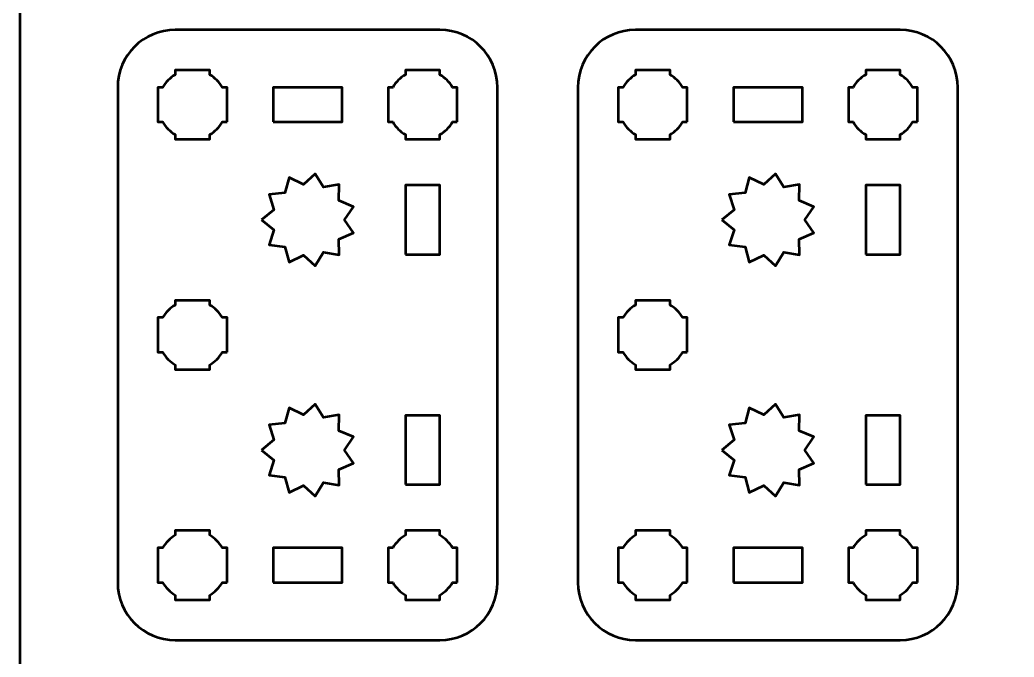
# Model space of a CAD drawing. Header units: centimetres. Extents: x -21 to 0, y -29.7 to 0.
# Drawn here: x -21 to -12.36, y -23.5 to -17.96 of the extents above; entities that cross this region are included whole.
import ezdxf

# ---------------------------------------------------------------- set-up
doc = ezdxf.new("R2010")
doc.units = ezdxf.units.CM
doc.header["$MEASUREMENT"] = 0
doc.layers.add('Layer 1', color=7, linetype='Continuous')

msp = doc.modelspace()

# ---------------------------------------------------------------- linework, layer by layer
at = {"layer": 'Layer 1', "color": 22, "lineweight": 53}
msp.add_open_spline([(-21.00003, -29.19995), (-21.00003, -29.19995), (-21.00003, -0.49992), (-21.00003, -0.49992), (-21.00003, -0.49992), (-21.00003, -0.22295), (-20.77694, 0.00004), (-20.49994, 0.00004), (-20.49994, 0.00004), (-20.49994, 0.00004), (-0.50008, 0.00004), (-0.50008, 0.00004), (-0.50008, 0.00004), (-0.22294, 0.00004), (0.00002, -0.22295), (0.00002, -0.49992), (0.00002, -0.49992), (0.00002, -0.49992), (0.00002, -29.19995), (0.00002, -29.19995), (0.00002, -29.19995), (0.00002, -29.47695), (-0.22294, -29.70004), (-0.50008, -29.70004), (-0.50008, -29.70004), (-0.50008, -29.70004), (-20.49994, -29.70004), (-20.49994, -29.70004), (-20.49994, -29.70004), (-20.77694, -29.70004), (-21.00003, -29.47695), (-21.00003, -29.19995)], degree=3, knots=[0, 0, 0, 0, 0.125, 0.125, 0.125, 0.125, 0.25, 0.25, 0.25, 0.25, 0.375, 0.375, 0.375, 0.375, 0.5, 0.5, 0.5, 0.5, 0.625, 0.625, 0.625, 0.625, 0.75, 0.75, 0.75, 0.75, 0.875, 0.875, 0.875, 0.875, 1, 1, 1, 1], dxfattribs=at)
at = {"layer": 'Layer 1', "color": 114, "lineweight": 53}
for points in [[(-20.15003, -22.84994), (-20.15003, -22.84994), (-20.15003, -18.55007), (-20.15003, -18.55007), (-20.15003, -18.55007), (-20.15003, -18.27293), (-19.92694, -18.04997), (-19.64994, -18.04997), (-19.64994, -18.04997), (-19.64994, -18.04997), (-17.35007, -18.04997), (-17.35007, -18.04997), (-17.35007, -18.04997), (-17.07293, -18.04997), (-16.84997, -18.27293), (-16.84997, -18.55007), (-16.84997, -18.55007), (-16.84997, -18.55007), (-16.84997, -22.84994), (-16.84997, -22.84994), (-16.84997, -22.84994), (-16.84997, -23.12694), (-17.07293, -23.35003), (-17.35007, -23.35003), (-17.35007, -23.35003), (-17.35007, -23.35003), (-19.64994, -23.35003), (-19.64994, -23.35003), (-19.64994, -23.35003), (-19.92694, -23.35003), (-20.15003, -23.12694), (-20.15003, -22.84994)], [(-16.15003, -22.84994), (-16.15003, -22.84994), (-16.15003, -18.55007), (-16.15003, -18.55007), (-16.15003, -18.55007), (-16.15003, -18.27293), (-15.92694, -18.04997), (-15.64994, -18.04997), (-15.64994, -18.04997), (-15.64994, -18.04997), (-13.35007, -18.04997), (-13.35007, -18.04997), (-13.35007, -18.04997), (-13.07293, -18.04997), (-12.84997, -18.27293), (-12.84997, -18.55007), (-12.84997, -18.55007), (-12.84997, -18.55007), (-12.84997, -22.84994), (-12.84997, -22.84994), (-12.84997, -22.84994), (-12.84997, -23.12694), (-13.07293, -23.35003), (-13.35007, -23.35003), (-13.35007, -23.35003), (-13.35007, -23.35003), (-15.64994, -23.35003), (-15.64994, -23.35003), (-15.64994, -23.35003), (-15.92694, -23.35003), (-16.15003, -23.12694), (-16.15003, -22.84994)]]:
    msp.add_open_spline(points, degree=3, knots=[0, 0, 0, 0, 0.125, 0.125, 0.125, 0.125, 0.25, 0.25, 0.25, 0.25, 0.375, 0.375, 0.375, 0.375, 0.5, 0.5, 0.5, 0.5, 0.625, 0.625, 0.625, 0.625, 0.75, 0.75, 0.75, 0.75, 0.875, 0.875, 0.875, 0.875, 1, 1, 1, 1], dxfattribs=at)
at = {"layer": 'Layer 1', "lineweight": 53}
for points, knots in [([(-19.2, -18.85007), (-19.2, -18.85007), (-19.24011, -18.85007), (-19.24011, -18.85007), (-19.24011, -18.85007), (-19.26643, -18.89554), (-19.30446, -18.93343), (-19.34993, -18.95989), (-19.34993, -18.95989), (-19.34993, -18.95989), (-19.34993, -19), (-19.34993, -19), (-19.34993, -19), (-19.34993, -19), (-19.5, -19), (-19.5, -19), (-19.5, -19), (-19.5, -19), (-19.64994, -19), (-19.64994, -19), (-19.64994, -19), (-19.64994, -19), (-19.64994, -18.95989), (-19.64994, -18.95989), (-19.64994, -18.95989), (-19.69555, -18.93343), (-19.73347, -18.89554), (-19.75979, -18.85007), (-19.75979, -18.85007), (-19.75979, -18.85007), (-19.80001, -18.85007), (-19.80001, -18.85007), (-19.80001, -18.85007), (-19.80001, -18.85007), (-19.80001, -18.7), (-19.80001, -18.7), (-19.80001, -18.7), (-19.80001, -18.7), (-19.80001, -18.55007), (-19.80001, -18.55007), (-19.80001, -18.55007), (-19.80001, -18.55007), (-19.75979, -18.55007), (-19.75979, -18.55007), (-19.75979, -18.55007), (-19.73347, -18.50445), (-19.69555, -18.46653), (-19.64994, -18.44021), (-19.64994, -18.44021), (-19.64994, -18.44021), (-19.64994, -18.4), (-19.64994, -18.4), (-19.64994, -18.4), (-19.64994, -18.4), (-19.5, -18.4), (-19.5, -18.4), (-19.5, -18.4), (-19.5, -18.4), (-19.34993, -18.4), (-19.34993, -18.4), (-19.34993, -18.4), (-19.34993, -18.4), (-19.34993, -18.44021), (-19.34993, -18.44021), (-19.34993, -18.44021), (-19.30446, -18.46653), (-19.26643, -18.50445), (-19.24011, -18.55007), (-19.24011, -18.55007), (-19.24011, -18.55007), (-19.2, -18.55007), (-19.2, -18.55007), (-19.2, -18.55007), (-19.2, -18.55007), (-19.2, -18.7), (-19.2, -18.7), (-19.2, -18.7), (-19.2, -18.7), (-19.2, -18.85007), (-19.2, -18.85007)], [0, 0, 0, 0, 0.05, 0.05, 0.05, 0.05, 0.1, 0.1, 0.1, 0.1, 0.15, 0.15, 0.15, 0.15, 0.2, 0.2, 0.2, 0.2, 0.25, 0.25, 0.25, 0.25, 0.3, 0.3, 0.3, 0.3, 0.35, 0.35, 0.35, 0.35, 0.4, 0.4, 0.4, 0.4, 0.45, 0.45, 0.45, 0.45, 0.5, 0.5, 0.5, 0.5, 0.55, 0.55, 0.55, 0.55, 0.6, 0.6, 0.6, 0.6, 0.65, 0.65, 0.65, 0.65, 0.7, 0.7, 0.7, 0.7, 0.75, 0.75, 0.75, 0.75, 0.8, 0.8, 0.8, 0.8, 0.85, 0.85, 0.85, 0.85, 0.9, 0.9, 0.9, 0.9, 0.95, 0.95, 0.95, 0.95, 1, 1, 1, 1]), ([(-17.19993, -18.85007), (-17.19993, -18.85007), (-17.24018, -18.85007), (-17.24018, -18.85007), (-17.24018, -18.85007), (-17.2665, -18.89554), (-17.30453, -18.93343), (-17.35, -18.95989), (-17.35, -18.95989), (-17.35, -18.95989), (-17.35, -19), (-17.35, -19), (-17.35, -19), (-17.35, -19), (-17.49993, -19), (-17.49993, -19), (-17.49993, -19), (-17.49993, -19), (-17.65, -19), (-17.65, -19), (-17.65, -19), (-17.65, -19), (-17.65, -18.95989), (-17.65, -18.95989), (-17.65, -18.95989), (-17.69548, -18.93343), (-17.73351, -18.89554), (-17.75982, -18.85007), (-17.75982, -18.85007), (-17.75982, -18.85007), (-17.79993, -18.85007), (-17.79993, -18.85007), (-17.79993, -18.85007), (-17.79993, -18.85007), (-17.79993, -18.7), (-17.79993, -18.7), (-17.79993, -18.7), (-17.79993, -18.7), (-17.79993, -18.55007), (-17.79993, -18.55007), (-17.79993, -18.55007), (-17.79993, -18.55007), (-17.75982, -18.55007), (-17.75982, -18.55007), (-17.75982, -18.55007), (-17.73351, -18.50445), (-17.69548, -18.46653), (-17.65, -18.44021), (-17.65, -18.44021), (-17.65, -18.44021), (-17.65, -18.4), (-17.65, -18.4), (-17.65, -18.4), (-17.65, -18.4), (-17.49993, -18.4), (-17.49993, -18.4), (-17.49993, -18.4), (-17.49993, -18.4), (-17.35, -18.4), (-17.35, -18.4), (-17.35, -18.4), (-17.35, -18.4), (-17.35, -18.44021), (-17.35, -18.44021), (-17.35, -18.44021), (-17.30453, -18.46653), (-17.2665, -18.50445), (-17.24018, -18.55007), (-17.24018, -18.55007), (-17.24018, -18.55007), (-17.19993, -18.55007), (-17.19993, -18.55007), (-17.19993, -18.55007), (-17.19993, -18.55007), (-17.19993, -18.7), (-17.19993, -18.7), (-17.19993, -18.7), (-17.19993, -18.7), (-17.19993, -18.85007), (-17.19993, -18.85007)], [0, 0, 0, 0, 0.05, 0.05, 0.05, 0.05, 0.1, 0.1, 0.1, 0.1, 0.15, 0.15, 0.15, 0.15, 0.2, 0.2, 0.2, 0.2, 0.25, 0.25, 0.25, 0.25, 0.3, 0.3, 0.3, 0.3, 0.35, 0.35, 0.35, 0.35, 0.4, 0.4, 0.4, 0.4, 0.45, 0.45, 0.45, 0.45, 0.5, 0.5, 0.5, 0.5, 0.55, 0.55, 0.55, 0.55, 0.6, 0.6, 0.6, 0.6, 0.65, 0.65, 0.65, 0.65, 0.7, 0.7, 0.7, 0.7, 0.75, 0.75, 0.75, 0.75, 0.8, 0.8, 0.8, 0.8, 0.85, 0.85, 0.85, 0.85, 0.9, 0.9, 0.9, 0.9, 0.95, 0.95, 0.95, 0.95, 1, 1, 1, 1]), ([(-15.2, -18.85007), (-15.2, -18.85007), (-15.24011, -18.85007), (-15.24011, -18.85007), (-15.24011, -18.85007), (-15.26643, -18.89554), (-15.30446, -18.93343), (-15.34993, -18.95989), (-15.34993, -18.95989), (-15.34993, -18.95989), (-15.34993, -19), (-15.34993, -19), (-15.34993, -19), (-15.34993, -19), (-15.5, -19), (-15.5, -19), (-15.5, -19), (-15.5, -19), (-15.64994, -19), (-15.64994, -19), (-15.64994, -19), (-15.64994, -19), (-15.64994, -18.95989), (-15.64994, -18.95989), (-15.64994, -18.95989), (-15.69555, -18.93343), (-15.73347, -18.89554), (-15.75979, -18.85007), (-15.75979, -18.85007), (-15.75979, -18.85007), (-15.80001, -18.85007), (-15.80001, -18.85007), (-15.80001, -18.85007), (-15.80001, -18.85007), (-15.80001, -18.7), (-15.80001, -18.7), (-15.80001, -18.7), (-15.80001, -18.7), (-15.80001, -18.55007), (-15.80001, -18.55007), (-15.80001, -18.55007), (-15.80001, -18.55007), (-15.75979, -18.55007), (-15.75979, -18.55007), (-15.75979, -18.55007), (-15.73347, -18.50445), (-15.69555, -18.46653), (-15.64994, -18.44021), (-15.64994, -18.44021), (-15.64994, -18.44021), (-15.64994, -18.4), (-15.64994, -18.4), (-15.64994, -18.4), (-15.64994, -18.4), (-15.5, -18.4), (-15.5, -18.4), (-15.5, -18.4), (-15.5, -18.4), (-15.34993, -18.4), (-15.34993, -18.4), (-15.34993, -18.4), (-15.34993, -18.4), (-15.34993, -18.44021), (-15.34993, -18.44021), (-15.34993, -18.44021), (-15.30446, -18.46653), (-15.26643, -18.50445), (-15.24011, -18.55007), (-15.24011, -18.55007), (-15.24011, -18.55007), (-15.2, -18.55007), (-15.2, -18.55007), (-15.2, -18.55007), (-15.2, -18.55007), (-15.2, -18.7), (-15.2, -18.7), (-15.2, -18.7), (-15.2, -18.7), (-15.2, -18.85007), (-15.2, -18.85007)], [0, 0, 0, 0, 0.05, 0.05, 0.05, 0.05, 0.1, 0.1, 0.1, 0.1, 0.15, 0.15, 0.15, 0.15, 0.2, 0.2, 0.2, 0.2, 0.25, 0.25, 0.25, 0.25, 0.3, 0.3, 0.3, 0.3, 0.35, 0.35, 0.35, 0.35, 0.4, 0.4, 0.4, 0.4, 0.45, 0.45, 0.45, 0.45, 0.5, 0.5, 0.5, 0.5, 0.55, 0.55, 0.55, 0.55, 0.6, 0.6, 0.6, 0.6, 0.65, 0.65, 0.65, 0.65, 0.7, 0.7, 0.7, 0.7, 0.75, 0.75, 0.75, 0.75, 0.8, 0.8, 0.8, 0.8, 0.85, 0.85, 0.85, 0.85, 0.9, 0.9, 0.9, 0.9, 0.95, 0.95, 0.95, 0.95, 1, 1, 1, 1]), ([(-13.19993, -18.85007), (-13.19993, -18.85007), (-13.24018, -18.85007), (-13.24018, -18.85007), (-13.24018, -18.85007), (-13.2665, -18.89554), (-13.30453, -18.93343), (-13.35, -18.95989), (-13.35, -18.95989), (-13.35, -18.95989), (-13.35, -19), (-13.35, -19), (-13.35, -19), (-13.35, -19), (-13.49993, -19), (-13.49993, -19), (-13.49993, -19), (-13.49993, -19), (-13.65, -19), (-13.65, -19), (-13.65, -19), (-13.65, -19), (-13.65, -18.95989), (-13.65, -18.95989), (-13.65, -18.95989), (-13.69548, -18.93343), (-13.73351, -18.89554), (-13.75982, -18.85007), (-13.75982, -18.85007), (-13.75982, -18.85007), (-13.79993, -18.85007), (-13.79993, -18.85007), (-13.79993, -18.85007), (-13.79993, -18.85007), (-13.79993, -18.7), (-13.79993, -18.7), (-13.79993, -18.7), (-13.79993, -18.7), (-13.79993, -18.55007), (-13.79993, -18.55007), (-13.79993, -18.55007), (-13.79993, -18.55007), (-13.75982, -18.55007), (-13.75982, -18.55007), (-13.75982, -18.55007), (-13.73351, -18.50445), (-13.69548, -18.46653), (-13.65, -18.44021), (-13.65, -18.44021), (-13.65, -18.44021), (-13.65, -18.4), (-13.65, -18.4), (-13.65, -18.4), (-13.65, -18.4), (-13.49993, -18.4), (-13.49993, -18.4), (-13.49993, -18.4), (-13.49993, -18.4), (-13.35, -18.4), (-13.35, -18.4), (-13.35, -18.4), (-13.35, -18.4), (-13.35, -18.44021), (-13.35, -18.44021), (-13.35, -18.44021), (-13.30453, -18.46653), (-13.2665, -18.50445), (-13.24018, -18.55007), (-13.24018, -18.55007), (-13.24018, -18.55007), (-13.19993, -18.55007), (-13.19993, -18.55007), (-13.19993, -18.55007), (-13.19993, -18.55007), (-13.19993, -18.7), (-13.19993, -18.7), (-13.19993, -18.7), (-13.19993, -18.7), (-13.19993, -18.85007), (-13.19993, -18.85007)], [0, 0, 0, 0, 0.05, 0.05, 0.05, 0.05, 0.1, 0.1, 0.1, 0.1, 0.15, 0.15, 0.15, 0.15, 0.2, 0.2, 0.2, 0.2, 0.25, 0.25, 0.25, 0.25, 0.3, 0.3, 0.3, 0.3, 0.35, 0.35, 0.35, 0.35, 0.4, 0.4, 0.4, 0.4, 0.45, 0.45, 0.45, 0.45, 0.5, 0.5, 0.5, 0.5, 0.55, 0.55, 0.55, 0.55, 0.6, 0.6, 0.6, 0.6, 0.65, 0.65, 0.65, 0.65, 0.7, 0.7, 0.7, 0.7, 0.75, 0.75, 0.75, 0.75, 0.8, 0.8, 0.8, 0.8, 0.85, 0.85, 0.85, 0.85, 0.9, 0.9, 0.9, 0.9, 0.95, 0.95, 0.95, 0.95, 1, 1, 1, 1]), ([(-18.79999, -18.85007), (-18.79999, -18.85007), (-18.79999, -18.55007), (-18.79999, -18.55007), (-18.79999, -18.55007), (-18.79999, -18.55007), (-18.19998, -18.55007), (-18.19998, -18.55007), (-18.19998, -18.55007), (-18.19998, -18.55007), (-18.19998, -18.85007), (-18.19998, -18.85007), (-18.19998, -18.85007), (-18.19998, -18.85007), (-18.79999, -18.85007), (-18.79999, -18.85007)], [0, 0, 0, 0, 0.25, 0.25, 0.25, 0.25, 0.5, 0.5, 0.5, 0.5, 0.75, 0.75, 0.75, 0.75, 1, 1, 1, 1]), ([(-14.79999, -18.85007), (-14.79999, -18.85007), (-14.79999, -18.55007), (-14.79999, -18.55007), (-14.79999, -18.55007), (-14.79999, -18.55007), (-14.19998, -18.55007), (-14.19998, -18.55007), (-14.19998, -18.55007), (-14.19998, -18.55007), (-14.19998, -18.85007), (-14.19998, -18.85007), (-14.19998, -18.85007), (-14.19998, -18.85007), (-14.79999, -18.85007), (-14.79999, -18.85007)], [0, 0, 0, 0, 0.25, 0.25, 0.25, 0.25, 0.5, 0.5, 0.5, 0.5, 0.75, 0.75, 0.75, 0.75, 1, 1, 1, 1]), ([(-17.65, -20.00002), (-17.65, -20.00002), (-17.65, -19.40002), (-17.65, -19.40002), (-17.65, -19.40002), (-17.65, -19.40002), (-17.35, -19.40002), (-17.35, -19.40002), (-17.35, -19.40002), (-17.35, -19.40002), (-17.35, -20.00002), (-17.35, -20.00002), (-17.35, -20.00002), (-17.35, -20.00002), (-17.65, -20.00002), (-17.65, -20.00002)], [0, 0, 0, 0, 0.25, 0.25, 0.25, 0.25, 0.5, 0.5, 0.5, 0.5, 0.75, 0.75, 0.75, 0.75, 1, 1, 1, 1]), ([(-13.65, -20.00002), (-13.65, -20.00002), (-13.65, -19.40002), (-13.65, -19.40002), (-13.65, -19.40002), (-13.65, -19.40002), (-13.35, -19.40002), (-13.35, -19.40002), (-13.35, -19.40002), (-13.35, -19.40002), (-13.35, -20.00002), (-13.35, -20.00002), (-13.35, -20.00002), (-13.35, -20.00002), (-13.65, -20.00002), (-13.65, -20.00002)], [0, 0, 0, 0, 0.25, 0.25, 0.25, 0.25, 0.5, 0.5, 0.5, 0.5, 0.75, 0.75, 0.75, 0.75, 1, 1, 1, 1]), ([(-19.2, -20.85), (-19.2, -20.85), (-19.24011, -20.85), (-19.24011, -20.85), (-19.24011, -20.85), (-19.26643, -20.89548), (-19.30446, -20.93351), (-19.34993, -20.95982), (-19.34993, -20.95982), (-19.34993, -20.95982), (-19.34993, -20.99993), (-19.34993, -20.99993), (-19.34993, -20.99993), (-19.34993, -20.99993), (-19.5, -20.99993), (-19.5, -20.99993), (-19.5, -20.99993), (-19.5, -20.99993), (-19.64994, -20.99993), (-19.64994, -20.99993), (-19.64994, -20.99993), (-19.64994, -20.99993), (-19.64994, -20.95982), (-19.64994, -20.95982), (-19.64994, -20.95982), (-19.69555, -20.93351), (-19.73347, -20.89548), (-19.75979, -20.85), (-19.75979, -20.85), (-19.75979, -20.85), (-19.80001, -20.85), (-19.80001, -20.85), (-19.80001, -20.85), (-19.80001, -20.85), (-19.80001, -20.69993), (-19.80001, -20.69993), (-19.80001, -20.69993), (-19.80001, -20.69993), (-19.80001, -20.55), (-19.80001, -20.55), (-19.80001, -20.55), (-19.80001, -20.55), (-19.75979, -20.55), (-19.75979, -20.55), (-19.75979, -20.55), (-19.73347, -20.50453), (-19.69555, -20.4665), (-19.64994, -20.44018), (-19.64994, -20.44018), (-19.64994, -20.44018), (-19.64994, -20.39993), (-19.64994, -20.39993), (-19.64994, -20.39993), (-19.64994, -20.39993), (-19.5, -20.39993), (-19.5, -20.39993), (-19.5, -20.39993), (-19.5, -20.39993), (-19.34993, -20.39993), (-19.34993, -20.39993), (-19.34993, -20.39993), (-19.34993, -20.39993), (-19.34993, -20.44018), (-19.34993, -20.44018), (-19.34993, -20.44018), (-19.30446, -20.4665), (-19.26643, -20.50453), (-19.24011, -20.55), (-19.24011, -20.55), (-19.24011, -20.55), (-19.2, -20.55), (-19.2, -20.55), (-19.2, -20.55), (-19.2, -20.55), (-19.2, -20.69993), (-19.2, -20.69993), (-19.2, -20.69993), (-19.2, -20.69993), (-19.2, -20.85), (-19.2, -20.85)], [0, 0, 0, 0, 0.05, 0.05, 0.05, 0.05, 0.1, 0.1, 0.1, 0.1, 0.15, 0.15, 0.15, 0.15, 0.2, 0.2, 0.2, 0.2, 0.25, 0.25, 0.25, 0.25, 0.3, 0.3, 0.3, 0.3, 0.35, 0.35, 0.35, 0.35, 0.4, 0.4, 0.4, 0.4, 0.45, 0.45, 0.45, 0.45, 0.5, 0.5, 0.5, 0.5, 0.55, 0.55, 0.55, 0.55, 0.6, 0.6, 0.6, 0.6, 0.65, 0.65, 0.65, 0.65, 0.7, 0.7, 0.7, 0.7, 0.75, 0.75, 0.75, 0.75, 0.8, 0.8, 0.8, 0.8, 0.85, 0.85, 0.85, 0.85, 0.9, 0.9, 0.9, 0.9, 0.95, 0.95, 0.95, 0.95, 1, 1, 1, 1]), ([(-15.2, -20.85), (-15.2, -20.85), (-15.24011, -20.85), (-15.24011, -20.85), (-15.24011, -20.85), (-15.26643, -20.89548), (-15.30446, -20.93351), (-15.34993, -20.95982), (-15.34993, -20.95982), (-15.34993, -20.95982), (-15.34993, -20.99993), (-15.34993, -20.99993), (-15.34993, -20.99993), (-15.34993, -20.99993), (-15.5, -20.99993), (-15.5, -20.99993), (-15.5, -20.99993), (-15.5, -20.99993), (-15.64994, -20.99993), (-15.64994, -20.99993), (-15.64994, -20.99993), (-15.64994, -20.99993), (-15.64994, -20.95982), (-15.64994, -20.95982), (-15.64994, -20.95982), (-15.69555, -20.93351), (-15.73347, -20.89548), (-15.75979, -20.85), (-15.75979, -20.85), (-15.75979, -20.85), (-15.80001, -20.85), (-15.80001, -20.85), (-15.80001, -20.85), (-15.80001, -20.85), (-15.80001, -20.69993), (-15.80001, -20.69993), (-15.80001, -20.69993), (-15.80001, -20.69993), (-15.80001, -20.55), (-15.80001, -20.55), (-15.80001, -20.55), (-15.80001, -20.55), (-15.75979, -20.55), (-15.75979, -20.55), (-15.75979, -20.55), (-15.73347, -20.50453), (-15.69555, -20.4665), (-15.64994, -20.44018), (-15.64994, -20.44018), (-15.64994, -20.44018), (-15.64994, -20.39993), (-15.64994, -20.39993), (-15.64994, -20.39993), (-15.64994, -20.39993), (-15.5, -20.39993), (-15.5, -20.39993), (-15.5, -20.39993), (-15.5, -20.39993), (-15.34993, -20.39993), (-15.34993, -20.39993), (-15.34993, -20.39993), (-15.34993, -20.39993), (-15.34993, -20.44018), (-15.34993, -20.44018), (-15.34993, -20.44018), (-15.30446, -20.4665), (-15.26643, -20.50453), (-15.24011, -20.55), (-15.24011, -20.55), (-15.24011, -20.55), (-15.2, -20.55), (-15.2, -20.55), (-15.2, -20.55), (-15.2, -20.55), (-15.2, -20.69993), (-15.2, -20.69993), (-15.2, -20.69993), (-15.2, -20.69993), (-15.2, -20.85), (-15.2, -20.85)], [0, 0, 0, 0, 0.05, 0.05, 0.05, 0.05, 0.1, 0.1, 0.1, 0.1, 0.15, 0.15, 0.15, 0.15, 0.2, 0.2, 0.2, 0.2, 0.25, 0.25, 0.25, 0.25, 0.3, 0.3, 0.3, 0.3, 0.35, 0.35, 0.35, 0.35, 0.4, 0.4, 0.4, 0.4, 0.45, 0.45, 0.45, 0.45, 0.5, 0.5, 0.5, 0.5, 0.55, 0.55, 0.55, 0.55, 0.6, 0.6, 0.6, 0.6, 0.65, 0.65, 0.65, 0.65, 0.7, 0.7, 0.7, 0.7, 0.75, 0.75, 0.75, 0.75, 0.8, 0.8, 0.8, 0.8, 0.85, 0.85, 0.85, 0.85, 0.9, 0.9, 0.9, 0.9, 0.95, 0.95, 0.95, 0.95, 1, 1, 1, 1]), ([(-17.65, -21.99999), (-17.65, -21.99999), (-17.65, -21.39998), (-17.65, -21.39998), (-17.65, -21.39998), (-17.65, -21.39998), (-17.35, -21.39998), (-17.35, -21.39998), (-17.35, -21.39998), (-17.35, -21.39998), (-17.35, -21.99999), (-17.35, -21.99999), (-17.35, -21.99999), (-17.35, -21.99999), (-17.65, -21.99999), (-17.65, -21.99999)], [0, 0, 0, 0, 0.25, 0.25, 0.25, 0.25, 0.5, 0.5, 0.5, 0.5, 0.75, 0.75, 0.75, 0.75, 1, 1, 1, 1]), ([(-13.65, -21.99999), (-13.65, -21.99999), (-13.65, -21.39998), (-13.65, -21.39998), (-13.65, -21.39998), (-13.65, -21.39998), (-13.35, -21.39998), (-13.35, -21.39998), (-13.35, -21.39998), (-13.35, -21.39998), (-13.35, -21.99999), (-13.35, -21.99999), (-13.35, -21.99999), (-13.35, -21.99999), (-13.65, -21.99999), (-13.65, -21.99999)], [0, 0, 0, 0, 0.25, 0.25, 0.25, 0.25, 0.5, 0.5, 0.5, 0.5, 0.75, 0.75, 0.75, 0.75, 1, 1, 1, 1]), ([(-19.2, -22.84994), (-19.2, -22.84994), (-19.24011, -22.84994), (-19.24011, -22.84994), (-19.24011, -22.84994), (-19.26643, -22.89555), (-19.30446, -22.93347), (-19.34993, -22.95979), (-19.34993, -22.95979), (-19.34993, -22.95979), (-19.34993, -23.00001), (-19.34993, -23.00001), (-19.34993, -23.00001), (-19.34993, -23.00001), (-19.5, -23.00001), (-19.5, -23.00001), (-19.5, -23.00001), (-19.5, -23.00001), (-19.64994, -23.00001), (-19.64994, -23.00001), (-19.64994, -23.00001), (-19.64994, -23.00001), (-19.64994, -22.95979), (-19.64994, -22.95979), (-19.64994, -22.95979), (-19.69555, -22.93347), (-19.73347, -22.89555), (-19.75979, -22.84994), (-19.75979, -22.84994), (-19.75979, -22.84994), (-19.80001, -22.84994), (-19.80001, -22.84994), (-19.80001, -22.84994), (-19.80001, -22.84994), (-19.80001, -22.70001), (-19.80001, -22.70001), (-19.80001, -22.70001), (-19.80001, -22.70001), (-19.80001, -22.54993), (-19.80001, -22.54993), (-19.80001, -22.54993), (-19.80001, -22.54993), (-19.75979, -22.54993), (-19.75979, -22.54993), (-19.75979, -22.54993), (-19.73347, -22.50446), (-19.69555, -22.46643), (-19.64994, -22.44011), (-19.64994, -22.44011), (-19.64994, -22.44011), (-19.64994, -22.4), (-19.64994, -22.4), (-19.64994, -22.4), (-19.64994, -22.4), (-19.5, -22.4), (-19.5, -22.4), (-19.5, -22.4), (-19.5, -22.4), (-19.34993, -22.4), (-19.34993, -22.4), (-19.34993, -22.4), (-19.34993, -22.4), (-19.34993, -22.44011), (-19.34993, -22.44011), (-19.34993, -22.44011), (-19.30446, -22.46643), (-19.26643, -22.50446), (-19.24011, -22.54993), (-19.24011, -22.54993), (-19.24011, -22.54993), (-19.2, -22.54993), (-19.2, -22.54993), (-19.2, -22.54993), (-19.2, -22.54993), (-19.2, -22.70001), (-19.2, -22.70001), (-19.2, -22.70001), (-19.2, -22.70001), (-19.2, -22.84994), (-19.2, -22.84994)], [0, 0, 0, 0, 0.05, 0.05, 0.05, 0.05, 0.1, 0.1, 0.1, 0.1, 0.15, 0.15, 0.15, 0.15, 0.2, 0.2, 0.2, 0.2, 0.25, 0.25, 0.25, 0.25, 0.3, 0.3, 0.3, 0.3, 0.35, 0.35, 0.35, 0.35, 0.4, 0.4, 0.4, 0.4, 0.45, 0.45, 0.45, 0.45, 0.5, 0.5, 0.5, 0.5, 0.55, 0.55, 0.55, 0.55, 0.6, 0.6, 0.6, 0.6, 0.65, 0.65, 0.65, 0.65, 0.7, 0.7, 0.7, 0.7, 0.75, 0.75, 0.75, 0.75, 0.8, 0.8, 0.8, 0.8, 0.85, 0.85, 0.85, 0.85, 0.9, 0.9, 0.9, 0.9, 0.95, 0.95, 0.95, 0.95, 1, 1, 1, 1]), ([(-17.19993, -22.84994), (-17.19993, -22.84994), (-17.24018, -22.84994), (-17.24018, -22.84994), (-17.24018, -22.84994), (-17.2665, -22.89555), (-17.30453, -22.93347), (-17.35, -22.95979), (-17.35, -22.95979), (-17.35, -22.95979), (-17.35, -23.00001), (-17.35, -23.00001), (-17.35, -23.00001), (-17.35, -23.00001), (-17.49993, -23.00001), (-17.49993, -23.00001), (-17.49993, -23.00001), (-17.49993, -23.00001), (-17.65, -23.00001), (-17.65, -23.00001), (-17.65, -23.00001), (-17.65, -23.00001), (-17.65, -22.95979), (-17.65, -22.95979), (-17.65, -22.95979), (-17.69548, -22.93347), (-17.73351, -22.89555), (-17.75982, -22.84994), (-17.75982, -22.84994), (-17.75982, -22.84994), (-17.79993, -22.84994), (-17.79993, -22.84994), (-17.79993, -22.84994), (-17.79993, -22.84994), (-17.79993, -22.70001), (-17.79993, -22.70001), (-17.79993, -22.70001), (-17.79993, -22.70001), (-17.79993, -22.54993), (-17.79993, -22.54993), (-17.79993, -22.54993), (-17.79993, -22.54993), (-17.75982, -22.54993), (-17.75982, -22.54993), (-17.75982, -22.54993), (-17.73351, -22.50446), (-17.69548, -22.46643), (-17.65, -22.44011), (-17.65, -22.44011), (-17.65, -22.44011), (-17.65, -22.4), (-17.65, -22.4), (-17.65, -22.4), (-17.65, -22.4), (-17.49993, -22.4), (-17.49993, -22.4), (-17.49993, -22.4), (-17.49993, -22.4), (-17.35, -22.4), (-17.35, -22.4), (-17.35, -22.4), (-17.35, -22.4), (-17.35, -22.44011), (-17.35, -22.44011), (-17.35, -22.44011), (-17.30453, -22.46643), (-17.2665, -22.50446), (-17.24018, -22.54993), (-17.24018, -22.54993), (-17.24018, -22.54993), (-17.19993, -22.54993), (-17.19993, -22.54993), (-17.19993, -22.54993), (-17.19993, -22.54993), (-17.19993, -22.70001), (-17.19993, -22.70001), (-17.19993, -22.70001), (-17.19993, -22.70001), (-17.19993, -22.84994), (-17.19993, -22.84994)], [0, 0, 0, 0, 0.05, 0.05, 0.05, 0.05, 0.1, 0.1, 0.1, 0.1, 0.15, 0.15, 0.15, 0.15, 0.2, 0.2, 0.2, 0.2, 0.25, 0.25, 0.25, 0.25, 0.3, 0.3, 0.3, 0.3, 0.35, 0.35, 0.35, 0.35, 0.4, 0.4, 0.4, 0.4, 0.45, 0.45, 0.45, 0.45, 0.5, 0.5, 0.5, 0.5, 0.55, 0.55, 0.55, 0.55, 0.6, 0.6, 0.6, 0.6, 0.65, 0.65, 0.65, 0.65, 0.7, 0.7, 0.7, 0.7, 0.75, 0.75, 0.75, 0.75, 0.8, 0.8, 0.8, 0.8, 0.85, 0.85, 0.85, 0.85, 0.9, 0.9, 0.9, 0.9, 0.95, 0.95, 0.95, 0.95, 1, 1, 1, 1]), ([(-15.2, -22.84994), (-15.2, -22.84994), (-15.24011, -22.84994), (-15.24011, -22.84994), (-15.24011, -22.84994), (-15.26643, -22.89555), (-15.30446, -22.93347), (-15.34993, -22.95979), (-15.34993, -22.95979), (-15.34993, -22.95979), (-15.34993, -23.00001), (-15.34993, -23.00001), (-15.34993, -23.00001), (-15.34993, -23.00001), (-15.5, -23.00001), (-15.5, -23.00001), (-15.5, -23.00001), (-15.5, -23.00001), (-15.64994, -23.00001), (-15.64994, -23.00001), (-15.64994, -23.00001), (-15.64994, -23.00001), (-15.64994, -22.95979), (-15.64994, -22.95979), (-15.64994, -22.95979), (-15.69555, -22.93347), (-15.73347, -22.89555), (-15.75979, -22.84994), (-15.75979, -22.84994), (-15.75979, -22.84994), (-15.80001, -22.84994), (-15.80001, -22.84994), (-15.80001, -22.84994), (-15.80001, -22.84994), (-15.80001, -22.70001), (-15.80001, -22.70001), (-15.80001, -22.70001), (-15.80001, -22.70001), (-15.80001, -22.54993), (-15.80001, -22.54993), (-15.80001, -22.54993), (-15.80001, -22.54993), (-15.75979, -22.54993), (-15.75979, -22.54993), (-15.75979, -22.54993), (-15.73347, -22.50446), (-15.69555, -22.46643), (-15.64994, -22.44011), (-15.64994, -22.44011), (-15.64994, -22.44011), (-15.64994, -22.4), (-15.64994, -22.4), (-15.64994, -22.4), (-15.64994, -22.4), (-15.5, -22.4), (-15.5, -22.4), (-15.5, -22.4), (-15.5, -22.4), (-15.34993, -22.4), (-15.34993, -22.4), (-15.34993, -22.4), (-15.34993, -22.4), (-15.34993, -22.44011), (-15.34993, -22.44011), (-15.34993, -22.44011), (-15.30446, -22.46643), (-15.26643, -22.50446), (-15.24011, -22.54993), (-15.24011, -22.54993), (-15.24011, -22.54993), (-15.2, -22.54993), (-15.2, -22.54993), (-15.2, -22.54993), (-15.2, -22.54993), (-15.2, -22.70001), (-15.2, -22.70001), (-15.2, -22.70001), (-15.2, -22.70001), (-15.2, -22.84994), (-15.2, -22.84994)], [0, 0, 0, 0, 0.05, 0.05, 0.05, 0.05, 0.1, 0.1, 0.1, 0.1, 0.15, 0.15, 0.15, 0.15, 0.2, 0.2, 0.2, 0.2, 0.25, 0.25, 0.25, 0.25, 0.3, 0.3, 0.3, 0.3, 0.35, 0.35, 0.35, 0.35, 0.4, 0.4, 0.4, 0.4, 0.45, 0.45, 0.45, 0.45, 0.5, 0.5, 0.5, 0.5, 0.55, 0.55, 0.55, 0.55, 0.6, 0.6, 0.6, 0.6, 0.65, 0.65, 0.65, 0.65, 0.7, 0.7, 0.7, 0.7, 0.75, 0.75, 0.75, 0.75, 0.8, 0.8, 0.8, 0.8, 0.85, 0.85, 0.85, 0.85, 0.9, 0.9, 0.9, 0.9, 0.95, 0.95, 0.95, 0.95, 1, 1, 1, 1]), ([(-13.19993, -22.84994), (-13.19993, -22.84994), (-13.24018, -22.84994), (-13.24018, -22.84994), (-13.24018, -22.84994), (-13.2665, -22.89555), (-13.30453, -22.93347), (-13.35, -22.95979), (-13.35, -22.95979), (-13.35, -22.95979), (-13.35, -23.00001), (-13.35, -23.00001), (-13.35, -23.00001), (-13.35, -23.00001), (-13.49993, -23.00001), (-13.49993, -23.00001), (-13.49993, -23.00001), (-13.49993, -23.00001), (-13.65, -23.00001), (-13.65, -23.00001), (-13.65, -23.00001), (-13.65, -23.00001), (-13.65, -22.95979), (-13.65, -22.95979), (-13.65, -22.95979), (-13.69548, -22.93347), (-13.73351, -22.89555), (-13.75982, -22.84994), (-13.75982, -22.84994), (-13.75982, -22.84994), (-13.79993, -22.84994), (-13.79993, -22.84994), (-13.79993, -22.84994), (-13.79993, -22.84994), (-13.79993, -22.70001), (-13.79993, -22.70001), (-13.79993, -22.70001), (-13.79993, -22.70001), (-13.79993, -22.54993), (-13.79993, -22.54993), (-13.79993, -22.54993), (-13.79993, -22.54993), (-13.75982, -22.54993), (-13.75982, -22.54993), (-13.75982, -22.54993), (-13.73351, -22.50446), (-13.69548, -22.46643), (-13.65, -22.44011), (-13.65, -22.44011), (-13.65, -22.44011), (-13.65, -22.4), (-13.65, -22.4), (-13.65, -22.4), (-13.65, -22.4), (-13.49993, -22.4), (-13.49993, -22.4), (-13.49993, -22.4), (-13.49993, -22.4), (-13.35, -22.4), (-13.35, -22.4), (-13.35, -22.4), (-13.35, -22.4), (-13.35, -22.44011), (-13.35, -22.44011), (-13.35, -22.44011), (-13.30453, -22.46643), (-13.2665, -22.50446), (-13.24018, -22.54993), (-13.24018, -22.54993), (-13.24018, -22.54993), (-13.19993, -22.54993), (-13.19993, -22.54993), (-13.19993, -22.54993), (-13.19993, -22.54993), (-13.19993, -22.70001), (-13.19993, -22.70001), (-13.19993, -22.70001), (-13.19993, -22.70001), (-13.19993, -22.84994), (-13.19993, -22.84994)], [0, 0, 0, 0, 0.05, 0.05, 0.05, 0.05, 0.1, 0.1, 0.1, 0.1, 0.15, 0.15, 0.15, 0.15, 0.2, 0.2, 0.2, 0.2, 0.25, 0.25, 0.25, 0.25, 0.3, 0.3, 0.3, 0.3, 0.35, 0.35, 0.35, 0.35, 0.4, 0.4, 0.4, 0.4, 0.45, 0.45, 0.45, 0.45, 0.5, 0.5, 0.5, 0.5, 0.55, 0.55, 0.55, 0.55, 0.6, 0.6, 0.6, 0.6, 0.65, 0.65, 0.65, 0.65, 0.7, 0.7, 0.7, 0.7, 0.75, 0.75, 0.75, 0.75, 0.8, 0.8, 0.8, 0.8, 0.85, 0.85, 0.85, 0.85, 0.9, 0.9, 0.9, 0.9, 0.95, 0.95, 0.95, 0.95, 1, 1, 1, 1]), ([(-18.79999, -22.84994), (-18.79999, -22.84994), (-18.79999, -22.54993), (-18.79999, -22.54993), (-18.79999, -22.54993), (-18.79999, -22.54993), (-18.19998, -22.54993), (-18.19998, -22.54993), (-18.19998, -22.54993), (-18.19998, -22.54993), (-18.19998, -22.84994), (-18.19998, -22.84994), (-18.19998, -22.84994), (-18.19998, -22.84994), (-18.79999, -22.84994), (-18.79999, -22.84994)], [0, 0, 0, 0, 0.25, 0.25, 0.25, 0.25, 0.5, 0.5, 0.5, 0.5, 0.75, 0.75, 0.75, 0.75, 1, 1, 1, 1]), ([(-14.79999, -22.84994), (-14.79999, -22.84994), (-14.79999, -22.54993), (-14.79999, -22.54993), (-14.79999, -22.54993), (-14.79999, -22.54993), (-14.19998, -22.54993), (-14.19998, -22.54993), (-14.19998, -22.54993), (-14.19998, -22.54993), (-14.19998, -22.84994), (-14.19998, -22.84994), (-14.19998, -22.84994), (-14.19998, -22.84994), (-14.79999, -22.84994), (-14.79999, -22.84994)], [0, 0, 0, 0, 0.25, 0.25, 0.25, 0.25, 0.5, 0.5, 0.5, 0.5, 0.75, 0.75, 0.75, 0.75, 1, 1, 1, 1])]:
    msp.add_open_spline(points, degree=3, knots=knots, dxfattribs=at)
at = {"layer": 'Layer 1', "color": 250, "lineweight": 53}
for points in [[(-18.9, -19.7), (-18.9, -19.7), (-18.79242, -19.61261), (-18.79242, -19.61261), (-18.79242, -19.61261), (-18.79242, -19.61261), (-18.83518, -19.48151), (-18.83518, -19.48151), (-18.83518, -19.48151), (-18.83518, -19.48151), (-18.69695, -19.46557), (-18.69695, -19.46557), (-18.69695, -19.46557), (-18.69695, -19.46557), (-18.66133, -19.3324), (-18.66133, -19.3324), (-18.66133, -19.3324), (-18.66133, -19.3324), (-18.53633, -19.39296), (-18.53633, -19.39296), (-18.53633, -19.39296), (-18.53633, -19.39296), (-18.43362, -19.3), (-18.43362, -19.3), (-18.43362, -19.3), (-18.43362, -19.3), (-18.36154, -19.41783), (-18.36154, -19.41783), (-18.36154, -19.41783), (-18.36154, -19.41783), (-18.22438, -19.39459), (-18.22438, -19.39459), (-18.22438, -19.39459), (-18.22438, -19.39459), (-18.2281, -19.53229), (-18.2281, -19.53229), (-18.2281, -19.53229), (-18.2281, -19.53229), (-18.1, -19.58615), (-18.1, -19.58615), (-18.1, -19.58615), (-18.1, -19.58615), (-18.17834, -19.7), (-18.17834, -19.7), (-18.17834, -19.7), (-18.17834, -19.7), (-18.1, -19.81385), (-18.1, -19.81385), (-18.1, -19.81385), (-18.1, -19.81385), (-18.2281, -19.86771), (-18.2281, -19.86771), (-18.2281, -19.86771), (-18.2281, -19.86771), (-18.22438, -20.00541), (-18.22438, -20.00541), (-18.22438, -20.00541), (-18.22438, -20.00541), (-18.36154, -19.98217), (-18.36154, -19.98217), (-18.36154, -19.98217), (-18.36154, -19.98217), (-18.43362, -20.1), (-18.43362, -20.1), (-18.43362, -20.1), (-18.43362, -20.1), (-18.53633, -20.00704), (-18.53633, -20.00704), (-18.53633, -20.00704), (-18.53633, -20.00704), (-18.66133, -20.0676), (-18.66133, -20.0676), (-18.66133, -20.0676), (-18.66133, -20.0676), (-18.69695, -19.93443), (-18.69695, -19.93443), (-18.69695, -19.93443), (-18.69695, -19.93443), (-18.83518, -19.91849), (-18.83518, -19.91849), (-18.83518, -19.91849), (-18.83518, -19.91849), (-18.79242, -19.78739), (-18.79242, -19.78739), (-18.79242, -19.78739), (-18.79242, -19.78739), (-18.9, -19.7), (-18.9, -19.7)], [(-14.9, -19.7), (-14.9, -19.7), (-14.79242, -19.61261), (-14.79242, -19.61261), (-14.79242, -19.61261), (-14.79242, -19.61261), (-14.83518, -19.48151), (-14.83518, -19.48151), (-14.83518, -19.48151), (-14.83518, -19.48151), (-14.69695, -19.46557), (-14.69695, -19.46557), (-14.69695, -19.46557), (-14.69695, -19.46557), (-14.66133, -19.3324), (-14.66133, -19.3324), (-14.66133, -19.3324), (-14.66133, -19.3324), (-14.53633, -19.39296), (-14.53633, -19.39296), (-14.53633, -19.39296), (-14.53633, -19.39296), (-14.43362, -19.3), (-14.43362, -19.3), (-14.43362, -19.3), (-14.43362, -19.3), (-14.36154, -19.41783), (-14.36154, -19.41783), (-14.36154, -19.41783), (-14.36154, -19.41783), (-14.22438, -19.39459), (-14.22438, -19.39459), (-14.22438, -19.39459), (-14.22438, -19.39459), (-14.2281, -19.53229), (-14.2281, -19.53229), (-14.2281, -19.53229), (-14.2281, -19.53229), (-14.1, -19.58615), (-14.1, -19.58615), (-14.1, -19.58615), (-14.1, -19.58615), (-14.17834, -19.7), (-14.17834, -19.7), (-14.17834, -19.7), (-14.17834, -19.7), (-14.1, -19.81385), (-14.1, -19.81385), (-14.1, -19.81385), (-14.1, -19.81385), (-14.2281, -19.86771), (-14.2281, -19.86771), (-14.2281, -19.86771), (-14.2281, -19.86771), (-14.22438, -20.00541), (-14.22438, -20.00541), (-14.22438, -20.00541), (-14.22438, -20.00541), (-14.36154, -19.98217), (-14.36154, -19.98217), (-14.36154, -19.98217), (-14.36154, -19.98217), (-14.43362, -20.1), (-14.43362, -20.1), (-14.43362, -20.1), (-14.43362, -20.1), (-14.53633, -20.00704), (-14.53633, -20.00704), (-14.53633, -20.00704), (-14.53633, -20.00704), (-14.66133, -20.0676), (-14.66133, -20.0676), (-14.66133, -20.0676), (-14.66133, -20.0676), (-14.69695, -19.93443), (-14.69695, -19.93443), (-14.69695, -19.93443), (-14.69695, -19.93443), (-14.83518, -19.91849), (-14.83518, -19.91849), (-14.83518, -19.91849), (-14.83518, -19.91849), (-14.79242, -19.78739), (-14.79242, -19.78739), (-14.79242, -19.78739), (-14.79242, -19.78739), (-14.9, -19.7), (-14.9, -19.7)], [(-18.9, -21.7), (-18.9, -21.7), (-18.79242, -21.61261), (-18.79242, -21.61261), (-18.79242, -21.61261), (-18.79242, -21.61261), (-18.83518, -21.48151), (-18.83518, -21.48151), (-18.83518, -21.48151), (-18.83518, -21.48151), (-18.69695, -21.46557), (-18.69695, -21.46557), (-18.69695, -21.46557), (-18.69695, -21.46557), (-18.66133, -21.3324), (-18.66133, -21.3324), (-18.66133, -21.3324), (-18.66133, -21.3324), (-18.53633, -21.39296), (-18.53633, -21.39296), (-18.53633, -21.39296), (-18.53633, -21.39296), (-18.43362, -21.3), (-18.43362, -21.3), (-18.43362, -21.3), (-18.43362, -21.3), (-18.36154, -21.41783), (-18.36154, -21.41783), (-18.36154, -21.41783), (-18.36154, -21.41783), (-18.22438, -21.39459), (-18.22438, -21.39459), (-18.22438, -21.39459), (-18.22438, -21.39459), (-18.2281, -21.53229), (-18.2281, -21.53229), (-18.2281, -21.53229), (-18.2281, -21.53229), (-18.1, -21.58615), (-18.1, -21.58615), (-18.1, -21.58615), (-18.1, -21.58615), (-18.17834, -21.7), (-18.17834, -21.7), (-18.17834, -21.7), (-18.17834, -21.7), (-18.1, -21.81385), (-18.1, -21.81385), (-18.1, -21.81385), (-18.1, -21.81385), (-18.2281, -21.86771), (-18.2281, -21.86771), (-18.2281, -21.86771), (-18.2281, -21.86771), (-18.22438, -22.00541), (-18.22438, -22.00541), (-18.22438, -22.00541), (-18.22438, -22.00541), (-18.36154, -21.98217), (-18.36154, -21.98217), (-18.36154, -21.98217), (-18.36154, -21.98217), (-18.43362, -22.1), (-18.43362, -22.1), (-18.43362, -22.1), (-18.43362, -22.1), (-18.53633, -22.00704), (-18.53633, -22.00704), (-18.53633, -22.00704), (-18.53633, -22.00704), (-18.66133, -22.0676), (-18.66133, -22.0676), (-18.66133, -22.0676), (-18.66133, -22.0676), (-18.69695, -21.93443), (-18.69695, -21.93443), (-18.69695, -21.93443), (-18.69695, -21.93443), (-18.83518, -21.91849), (-18.83518, -21.91849), (-18.83518, -21.91849), (-18.83518, -21.91849), (-18.79242, -21.78739), (-18.79242, -21.78739), (-18.79242, -21.78739), (-18.79242, -21.78739), (-18.9, -21.7), (-18.9, -21.7)], [(-14.9, -21.7), (-14.9, -21.7), (-14.79242, -21.61261), (-14.79242, -21.61261), (-14.79242, -21.61261), (-14.79242, -21.61261), (-14.83518, -21.48151), (-14.83518, -21.48151), (-14.83518, -21.48151), (-14.83518, -21.48151), (-14.69695, -21.46557), (-14.69695, -21.46557), (-14.69695, -21.46557), (-14.69695, -21.46557), (-14.66133, -21.3324), (-14.66133, -21.3324), (-14.66133, -21.3324), (-14.66133, -21.3324), (-14.53633, -21.39296), (-14.53633, -21.39296), (-14.53633, -21.39296), (-14.53633, -21.39296), (-14.43362, -21.3), (-14.43362, -21.3), (-14.43362, -21.3), (-14.43362, -21.3), (-14.36154, -21.41783), (-14.36154, -21.41783), (-14.36154, -21.41783), (-14.36154, -21.41783), (-14.22438, -21.39459), (-14.22438, -21.39459), (-14.22438, -21.39459), (-14.22438, -21.39459), (-14.2281, -21.53229), (-14.2281, -21.53229), (-14.2281, -21.53229), (-14.2281, -21.53229), (-14.1, -21.58615), (-14.1, -21.58615), (-14.1, -21.58615), (-14.1, -21.58615), (-14.17834, -21.7), (-14.17834, -21.7), (-14.17834, -21.7), (-14.17834, -21.7), (-14.1, -21.81385), (-14.1, -21.81385), (-14.1, -21.81385), (-14.1, -21.81385), (-14.2281, -21.86771), (-14.2281, -21.86771), (-14.2281, -21.86771), (-14.2281, -21.86771), (-14.22438, -22.00541), (-14.22438, -22.00541), (-14.22438, -22.00541), (-14.22438, -22.00541), (-14.36154, -21.98217), (-14.36154, -21.98217), (-14.36154, -21.98217), (-14.36154, -21.98217), (-14.43362, -22.1), (-14.43362, -22.1), (-14.43362, -22.1), (-14.43362, -22.1), (-14.53633, -22.00704), (-14.53633, -22.00704), (-14.53633, -22.00704), (-14.53633, -22.00704), (-14.66133, -22.0676), (-14.66133, -22.0676), (-14.66133, -22.0676), (-14.66133, -22.0676), (-14.69695, -21.93443), (-14.69695, -21.93443), (-14.69695, -21.93443), (-14.69695, -21.93443), (-14.83518, -21.91849), (-14.83518, -21.91849), (-14.83518, -21.91849), (-14.83518, -21.91849), (-14.79242, -21.78739), (-14.79242, -21.78739), (-14.79242, -21.78739), (-14.79242, -21.78739), (-14.9, -21.7), (-14.9, -21.7)]]:
    msp.add_open_spline(points, degree=3, knots=[0, 0, 0, 0, 0.0454545, 0.0454545, 0.0454545, 0.0454545, 0.0909091, 0.0909091, 0.0909091, 0.0909091, 0.1363636, 0.1363636, 0.1363636, 0.1363636, 0.1818182, 0.1818182, 0.1818182, 0.1818182, 0.2272727, 0.2272727, 0.2272727, 0.2272727, 0.2727273, 0.2727273, 0.2727273, 0.2727273, 0.3181818, 0.3181818, 0.3181818, 0.3181818, 0.3636364, 0.3636364, 0.3636364, 0.3636364, 0.4090909, 0.4090909, 0.4090909, 0.4090909, 0.4545455, 0.4545455, 0.4545455, 0.4545455, 0.5, 0.5, 0.5, 0.5, 0.5454545, 0.5454545, 0.5454545, 0.5454545, 0.5909091, 0.5909091, 0.5909091, 0.5909091, 0.6363636, 0.6363636, 0.6363636, 0.6363636, 0.6818182, 0.6818182, 0.6818182, 0.6818182, 0.7272727, 0.7272727, 0.7272727, 0.7272727, 0.7727273, 0.7727273, 0.7727273, 0.7727273, 0.8181818, 0.8181818, 0.8181818, 0.8181818, 0.8636364, 0.8636364, 0.8636364, 0.8636364, 0.9090909, 0.9090909, 0.9090909, 0.9090909, 0.9545455, 0.9545455, 0.9545455, 0.9545455, 1, 1, 1, 1], dxfattribs=at)

doc.saveas('drawing.dxf')
